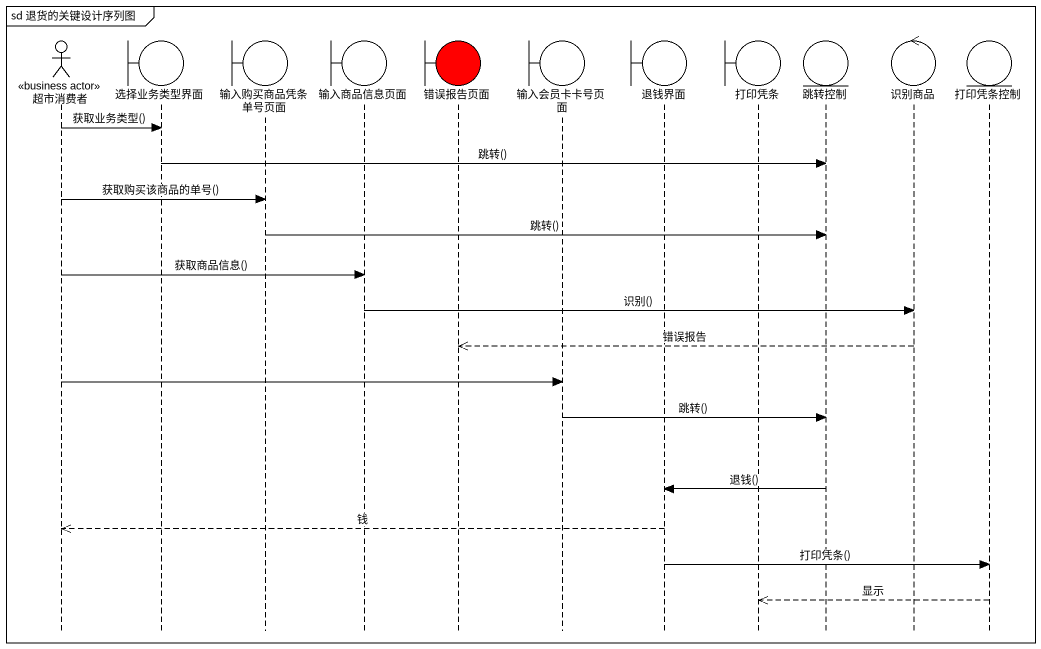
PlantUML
@startuml
mainframe sd 退货的关键设计序列图
hide footbox
actor 超市消费者 <<business actor>>
boundary 选择业务类型界面
boundary 输入购买商品凭条单号页面
boundary 输入商品信息页面
boundary 错误报告页面 #FF0000
boundary 输入会员卡卡号页面
boundary 退钱界面
boundary 打印凭条
entity 跳转控制
control 识别商品
entity 打印凭条控制

超市消费者 -> 选择业务类型界面 : 获取业务类型()
选择业务类型界面 -> 跳转控制 : 跳转()
超市消费者 -> 输入购买商品凭条单号页面 : 获取购买该商品的单号()
输入购买商品凭条单号页面 -> 跳转控制 : 跳转()
超市消费者 -> 输入商品信息页面 : 获取商品信息()
输入商品信息页面 -> 识别商品 : 识别()
识别商品 -->> 错误报告页面 : 错误报告
超市消费者 -> 输入会员卡卡号页面
输入会员卡卡号页面 -> 跳转控制 : 跳转()
跳转控制 -> 退钱界面 : 退钱()
退钱界面 -->> 超市消费者 : 钱
退钱界面 -> 打印凭条控制 : 打印凭条()
打印凭条控制 -->> 打印凭条 : 显示
@enduml
